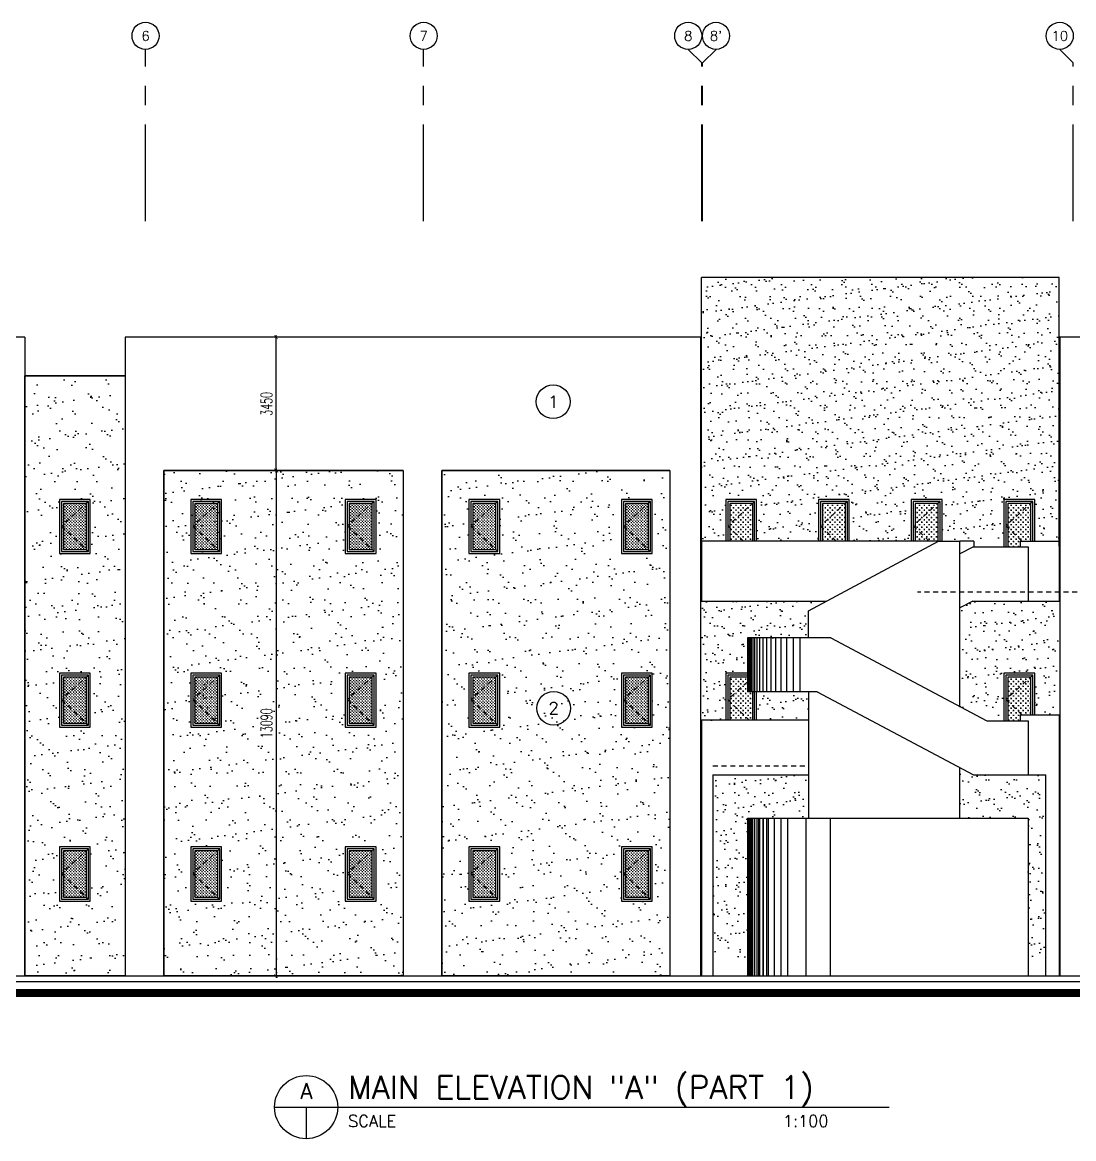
# Model space of a CAD drawing. Extents: x 417691 to 417965, y 43367 to 43436.
# Drawn here: x 417718.54 to 417745.76, y 43404.35 to 43433.26 of the extents above; entities that cross this region are included whole.
import ezdxf
from ezdxf.enums import TextEntityAlignment as Align

# ---------------------------------------------------------------- set-up
doc = ezdxf.new("R2010")
doc.units = 0
doc.header["$MEASUREMENT"] = 0
doc.header["$PDMODE"] = 3
doc.header["$PDSIZE"] = 0.1
doc.linetypes.add('CENTERX2', pattern=[4, 2.5, -0.5, 0.5, -0.5])
doc.linetypes.add('HIDDEN2', pattern=[0.1875, 0.125, -0.0625])
doc.layers.get('0').update_dxf_attribs({"linetype": 'CONTINUOUS'})
doc.layers.get('DEFPOINTS').update_dxf_attribs({"linetype": 'CONTINUOUS'})
for name, color, linetype in [('AX', 6, 'CONTINUOUS'), ('AX-CR', 2, 'CONTINUOUS'), ('AX-TXT', 2, 'CONTINUOUS'), ('AXES', 11, 'CENTERX2'), ('BORDER', 4, 'CONTINUOUS'), ('DIM-OUT', 4, 'CONTINUOUS'), ('EL', 2, 'CONTINUOUS'), ('EL-LEVS', 4, 'CONTINUOUS'), ('HAT', 11, 'CONTINUOUS'), ('Hatch', 4, 'CONTINUOUS'), ('WALL', 2, 'CONTINUOUS'), ('WIN', 4, 'CONTINUOUS')]:
    doc.layers.add(name, color=color, linetype=linetype)
doc.styles.add('ROMANS', font='ROMANS.shx', dxfattribs={"width": 0.6})
doc.dimstyles.new('STANDARD in', dxfattribs={"dimtxt": 0.3, "dimasz": 0.1, "dimexe": 0.07, "dimexo": 0.05, "dimgap": 0.1, "dimtad": 1, "dimdec": 0, "dimlfac": 1000, "dimzin": 0, "dimdsep": 46, "dimtxsty": 'ROMANS', "dimblk": 'ARCHTICK', "dimcen": 0.05, "dimdle": 0.05, "dimclrd": 4, "dimclre": 4, "dimclrt": 2, "dimadec": 0, "dimazin": 0, "dimtfac": 1, "dimtdec": 0, "dimtmove": 2, "dimatfit": 3, "dimldrblk": 'ARCHTICK', "dimfxl": 0, "dimtolj": 1, "dimtzin": 0, "dimarcsym": 0})
pattern_1 = [(37.5, (0, 0), (-0.01574833953, 0.48170594225), [0, -0.38, 0, -0.425, 0, -0.40625]), (7.5, (0, 0), (0.4424441763, 0.7055365163), [0, -0.205, 0, -0.3425, 0, -0.13125]), (327.5, (-0.3075, 0), (0.77853546544, 0.0014147634), [0, -0.125, 0, -0.45, 0, -0.5875]), (317.5, (-0.3075, 0), (0.7515316511, 0.2194188912), [0, -0.0625, 0, -0.295, 0, -0.3375])]
pattern_2 = [(37.5, (0, 0), (-0.02204767534, 0.67438831915), [0, -0.532, 0, -0.595, 0, -0.56875]), (7.5, (0, 0), (0.6194218468, 0.9877511228), [0, -0.287, 0, -0.4795, 0, -0.18375]), (327.5, (-0.4305, 0), (1.0899496516, 0.0019806687), [0, -0.175, 0, -0.63, 0, -0.8225]), (317.5, (-0.4305, 0), (1.0521443116, 0.3071864477), [0, -0.0875, 0, -0.413, 0, -0.4725])]

# ---------------------------------------------------------------- blocks, each defined once
blk = doc.blocks.new('_ARCHTICK')
at = {"color": 0, "linetype": 'ByBlock', "const_width": 0.15}
blk.add_lwpolyline([(-0.5, -0.5), (0.5, 0.5)], dxfattribs=at)
blk = doc.blocks.new('*D65')
at = {"layer": 'DEFPOINTS', "color": 0}
for p in [(417725.108, 43425.102), (417725.586, 43425.102), (417725.586, 43421.652)]:
    blk.add_point(p, dxfattribs=at)
at = {"layer": 'WIN', "color": 4, "lineweight": -2}
for p, q in [((417725.536, 43425.102), (417725.038, 43425.102)), ((417725.108, 43421.602), (417725.108, 43425.152)), ((417725.536, 43421.652), (417725.038, 43421.652))]:
    blk.add_line(p, q, dxfattribs=at)
at = {"layer": 'WIN', "color": 4, "lineweight": -2, "xscale": 0.1, "yscale": 0.1, "zscale": 0.1}
for p, rotation in [((417725.108, 43425.102), 90), ((417725.108, 43421.652), 270)]:
    blk.add_blockref('_ARCHTICK', p, dxfattribs=dict(at, rotation=rotation))
at = {"layer": 'WIN', "color": 2, "insert": (417724.858, 43423.377), "char_height": 0.3, "attachment_point": 5, "rotation": 90, "style": 'ROMANS'}
blk.add_mtext('\\A1;3450', dxfattribs=at)
blk = doc.blocks.new('AXU')
at = {"layer": 'AX-CR'}
blk.add_circle((0, 350), 350, dxfattribs=at)
at = {"layer": 'AX-TXT', "style": 'ROMANS'}
blk.add_attdef('AX', text='', height=250, dxfattribs=at).set_placement((0, 350), align=Align.MIDDLE)
blk = doc.blocks.new('*D70')
at = {"layer": 'DEFPOINTS', "color": 0}
for p in [(417725.108, 43421.652), (417725.108, 43408.562), (417725.108, 43408.562)]:
    blk.add_point(p, dxfattribs=at)
at = {"layer": 'DIM-OUT', "color": 4, "lineweight": -2}
for p, q in [((417725.108, 43421.702), (417725.108, 43408.512)), ((417725.158, 43421.652), (417725.178, 43421.652)), ((417725.058, 43408.562), (417725.038, 43408.562))]:
    blk.add_line(p, q, dxfattribs=at)
at = {"layer": 'DIM-OUT', "color": 4, "lineweight": -2, "xscale": 0.1, "yscale": 0.1, "zscale": 0.1}
for p, rotation in [((417725.108, 43421.652), 90), ((417725.108, 43408.562), 270)]:
    blk.add_blockref('_ARCHTICK', p, dxfattribs=dict(at, rotation=rotation))
at = {"layer": 'DIM-OUT', "color": 2, "insert": (417724.858, 43415.107), "char_height": 0.3, "attachment_point": 5, "rotation": 90, "style": 'ROMANS'}
blk.add_mtext('\\A1;13090', dxfattribs=at)

msp = doc.modelspace()

# ---------------------------------------------------------------- hatches: boundary and pattern name
at = {"layer": 'Hatch'}
h = msp.add_hatch(dxfattribs=at)
h.set_pattern_fill('AR-SAND', color=256, scale=0.25, style=0)
h.set_pattern_definition(pattern_1)
h.paths.add_polyline_path([(417736.1178, 43426.652), (417745.379, 43426.652), (417745.379, 43419.8248), (417744.7484, 43419.8248), (417744.7484, 43420.902), (417743.9484, 43420.902), (417743.9484, 43419.6715), (417743.1632, 43419.6715), (417743.1755, 43419.8258), (417742.3484, 43419.8258), (417742.3484, 43420.902), (417741.5484, 43420.902), (417741.5484, 43419.8258), (417739.9484, 43419.8258), (417739.9484, 43420.902), (417739.1484, 43420.902), (417739.1484, 43419.8258), (417737.5484, 43419.8258), (417737.5484, 43420.902), (417736.7484, 43420.902), (417736.7484, 43419.8258), (417736.1178, 43419.8258)])
h = msp.add_hatch(dxfattribs=at)
h.set_pattern_fill('AR-SAND', color=256, scale=0.35, style=0)
h.set_pattern_definition(pattern_2)
h.paths.add_polyline_path([(417718.5978, 43424.102), (417721.1978, 43424.102), (417721.1978, 43408.562), (417718.5978, 43408.562)])
h.paths.add_polyline_path([(417720.2978, 43420.902), (417719.4978, 43420.902), (417719.4978, 43419.502), (417720.2978, 43419.502)], flags=16)
h.paths.add_polyline_path([(417720.2978, 43416.402), (417719.4978, 43416.402), (417719.4978, 43415.002), (417720.2978, 43415.002)], flags=16)
h.paths.add_polyline_path([(417720.2978, 43411.902), (417719.4978, 43411.902), (417719.4978, 43410.502), (417720.2978, 43410.502)], flags=16)
h = msp.add_hatch(dxfattribs=at)
h.set_pattern_fill('AR-SAND', color=256, scale=0.35, style=0)
h.set_pattern_definition(pattern_2)
h.paths.add_polyline_path([(417722.1978, 43421.652), (417728.3978, 43421.652), (417728.3978, 43408.562), (417722.1978, 43408.562)])
h.paths.add_polyline_path([(417727.6978, 43416.402), (417726.8978, 43416.402), (417726.8978, 43415.002), (417727.6978, 43415.002)], flags=16)
h.paths.add_polyline_path([(417727.6978, 43420.902), (417726.8978, 43420.902), (417726.8978, 43419.502), (417727.6978, 43419.502)], flags=16)
h.paths.add_polyline_path([(417727.6978, 43411.902), (417726.8978, 43411.902), (417726.8978, 43410.502), (417727.6978, 43410.502)], flags=16)
h.paths.add_polyline_path([(417723.6978, 43411.902), (417722.8978, 43411.902), (417722.8978, 43410.502), (417723.6978, 43410.502)], flags=16)
h = msp.add_hatch(dxfattribs=at)
h.set_pattern_fill('AR-SAND', color=256, scale=0.35, style=0)
h.set_pattern_definition(pattern_2)
h.paths.add_polyline_path([(417729.3978, 43421.652), (417735.2978, 43421.652), (417735.2978, 43408.562), (417729.3978, 43408.562)])
h.paths.add_polyline_path([(417734.8478, 43420.902), (417734.0478, 43420.902), (417734.0478, 43419.502), (417734.8478, 43419.502)], flags=16)
h.paths.add_polyline_path([(417730.8978, 43420.902), (417730.0978, 43420.902), (417730.0978, 43419.502), (417730.8978, 43419.502)], flags=16)
h.paths.add_polyline_path([(417734.8478, 43416.402), (417734.0478, 43416.402), (417734.0478, 43415.002), (417734.8478, 43415.002)], flags=16)
h.paths.add_polyline_path([(417730.8978, 43416.402), (417730.0978, 43416.402), (417730.0978, 43415.002), (417730.8978, 43415.002)], flags=16)
h.paths.add_polyline_path([(417730.8978, 43411.902), (417730.0978, 43411.902), (417730.0978, 43410.502), (417730.8978, 43410.502)], flags=16)
h.paths.add_polyline_path([(417734.8478, 43411.902), (417734.0478, 43411.902), (417734.0478, 43410.502), (417734.8478, 43410.502)], flags=16)
h = msp.add_hatch(dxfattribs=at)
h.set_pattern_fill('CROSS', color=11, scale=0.15, style=0)
h.set_pattern_definition([(0, (-14.57875, 36.55228), (0.0375, 0.0375), [0.01875, -0.05625]), (90, (-14.569375, 36.542904), (-0.0375, 0.0375), [0.01875, -0.05625])])
h.paths.add_polyline_path([(417719.6, 43420.7999), (417720.1957, 43420.7999), (417720.1957, 43419.6042), (417719.6, 43419.6042)])
h = msp.add_hatch(dxfattribs=at)
h.set_pattern_fill('CROSS', color=11, scale=0.15, style=0)
h.set_pattern_definition([(0, (-11.17875, 36.55228), (0.0375, 0.0375), [0.01875, -0.05625]), (90, (-11.169375, 36.542904), (-0.0375, 0.0375), [0.01875, -0.05625])])
h.paths.add_polyline_path([(417723, 43420.7999), (417723.5957, 43420.7999), (417723.5957, 43419.6042), (417723, 43419.6042)])
h = msp.add_hatch(dxfattribs=at)
h.set_pattern_fill('CROSS', color=11, scale=0.15, style=0)
h.set_pattern_definition([(0, (-7.17875, 36.55228), (0.0375, 0.0375), [0.01875, -0.05625]), (90, (-7.169375, 36.542904), (-0.0375, 0.0375), [0.01875, -0.05625])])
h.paths.add_polyline_path([(417727, 43420.7999), (417727.5957, 43420.7999), (417727.5957, 43419.6042), (417727, 43419.6042)])
h = msp.add_hatch(dxfattribs=at)
h.set_pattern_fill('CROSS', color=11, scale=0.15, style=0)
h.set_pattern_definition([(0, (-3.97875, 36.55228), (0.0375, 0.0375), [0.01875, -0.05625]), (90, (-3.969375, 36.542904), (-0.0375, 0.0375), [0.01875, -0.05625])])
h.paths.add_polyline_path([(417730.2, 43420.7999), (417730.7957, 43420.7999), (417730.7957, 43419.6042), (417730.2, 43419.6042)])
h = msp.add_hatch(dxfattribs=at)
h.set_pattern_fill('CROSS', color=11, scale=0.15, style=0)
h.set_pattern_definition([(0, (-0.02875, 36.55228), (0.0375, 0.0375), [0.01875, -0.05625]), (90, (-0.019375, 36.542904), (-0.0375, 0.0375), [0.01875, -0.05625])])
h.paths.add_polyline_path([(417734.15, 43420.7999), (417734.7457, 43420.7999), (417734.7457, 43419.6042), (417734.15, 43419.6042)])
h = msp.add_hatch(dxfattribs=at)
h.set_pattern_fill('CROSS', color=11, scale=0.25, style=0)
h.paths.add_polyline_path([(417736.8506, 43420.7999), (417737.4462, 43420.7999), (417737.4462, 43419.8258), (417736.8506, 43419.8258)])
h = msp.add_hatch(dxfattribs=at)
h.set_pattern_fill('CROSS', color=11, scale=0.25, style=0)
h.paths.add_polyline_path([(417739.2506, 43420.7999), (417739.8462, 43420.7999), (417739.8462, 43419.8258), (417739.2506, 43419.8258)])
h = msp.add_hatch(dxfattribs=at)
h.set_pattern_fill('CROSS', color=11, scale=0.25, style=0)
h.paths.add_polyline_path([(417741.6506, 43420.7999), (417742.2411, 43420.7999), (417742.2462, 43419.8258), (417741.6506, 43419.8258)])
h = msp.add_hatch(dxfattribs=at)
h.set_pattern_fill('CROSS', color=11, scale=0.25, style=0)
h.paths.add_polyline_path([(417744.0506, 43420.7999), (417744.6462, 43420.7999), (417744.6462, 43419.8248), (417744.3755, 43419.8248), (417744.3755, 43419.6715), (417744.0506, 43419.6715)])
h = msp.add_hatch(dxfattribs=at)
h.set_pattern_fill('AR-SAND', color=2, scale=0.25, style=0)
h.set_pattern_definition(pattern_1)
h.paths.add_polyline_path([(417736.1178, 43415.1898), (417736.1178, 43418.2715), (417739.3631, 43418.2715), (417738.8926, 43418.0189), (417738.8926, 43417.316), (417737.3097, 43417.316), (417737.3097, 43416.402), (417736.7484, 43416.402), (417736.7484, 43415.1898)])
h = msp.add_hatch(dxfattribs=at)
h.set_pattern_fill('AR-SAND', color=2, scale=0.25, style=0)
h.set_pattern_definition(pattern_1)
h.paths.add_polyline_path([(417745.379, 43418.2715), (417745.379, 43415.3248), (417744.7484, 43415.3248), (417744.7484, 43416.402), (417743.9484, 43416.402), (417743.9484, 43415.1715), (417743.5108, 43415.1715), (417742.8126, 43415.5417), (417742.8126, 43418.0984), (417743.1493, 43418.2715)])
h = msp.add_hatch(dxfattribs=at)
h.set_pattern_fill('CROSS', color=11, scale=0.15, style=0)
h.set_pattern_definition([(0, (-14.57875, 32.05228), (0.0375, 0.0375), [0.01875, -0.05625]), (90, (-14.569375, 32.042904), (-0.0375, 0.0375), [0.01875, -0.05625])])
h.paths.add_polyline_path([(417719.6, 43416.2999), (417720.1957, 43416.2999), (417720.1957, 43415.1042), (417719.6, 43415.1042)])
h = msp.add_hatch(dxfattribs=at)
h.set_pattern_fill('CROSS', color=11, scale=0.15, style=0)
h.set_pattern_definition([(0, (-11.17875, 32.05228), (0.0375, 0.0375), [0.01875, -0.05625]), (90, (-11.169375, 32.042904), (-0.0375, 0.0375), [0.01875, -0.05625])])
h.paths.add_polyline_path([(417723, 43416.2999), (417723.5957, 43416.2999), (417723.5957, 43415.1042), (417723, 43415.1042)])
h = msp.add_hatch(dxfattribs=at)
h.set_pattern_fill('CROSS', color=11, scale=0.15, style=0)
h.set_pattern_definition([(0, (-7.17875, 32.05228), (0.0375, 0.0375), [0.01875, -0.05625]), (90, (-7.169375, 32.042904), (-0.0375, 0.0375), [0.01875, -0.05625])])
h.paths.add_polyline_path([(417727, 43416.2999), (417727.5957, 43416.2999), (417727.5957, 43415.1042), (417727, 43415.1042)])
h = msp.add_hatch(dxfattribs=at)
h.set_pattern_fill('CROSS', color=11, scale=0.15, style=0)
h.set_pattern_definition([(0, (-3.97875, 32.05228), (0.0375, 0.0375), [0.01875, -0.05625]), (90, (-3.969375, 32.042904), (-0.0375, 0.0375), [0.01875, -0.05625])])
h.paths.add_polyline_path([(417730.2, 43416.2999), (417730.7957, 43416.2999), (417730.7957, 43415.1042), (417730.2, 43415.1042)])
h = msp.add_hatch(dxfattribs=at)
h.set_pattern_fill('CROSS', color=11, scale=0.15, style=0)
h.set_pattern_definition([(0, (-0.02875, 32.05228), (0.0375, 0.0375), [0.01875, -0.05625]), (90, (-0.019375, 32.042904), (-0.0375, 0.0375), [0.01875, -0.05625])])
h.paths.add_polyline_path([(417734.15, 43416.2999), (417734.7457, 43416.2999), (417734.7457, 43415.1042), (417734.15, 43415.1042)])
h = msp.add_hatch(dxfattribs=at)
h.set_pattern_fill('CROSS', color=11, scale=0.25, style=0)
h.paths.add_polyline_path([(417736.8506, 43416.2999), (417737.3097, 43416.2999), (417737.3097, 43415.916), (417737.4462, 43415.916), (417737.4462, 43415.1898), (417736.8506, 43415.1898)])
h = msp.add_hatch(dxfattribs=at)
h.set_pattern_fill('CROSS', color=11, scale=0.25, style=0)
h.paths.add_polyline_path([(417744.0506, 43416.2999), (417744.6462, 43416.2999), (417744.6462, 43415.3248), (417744.3743, 43415.3248), (417744.3743, 43415.1715), (417744.0506, 43415.1715)])
h = msp.add_hatch(dxfattribs=at)
h.set_pattern_fill('AR-SAND', color=256, scale=0.25, style=0)
h.set_pattern_definition(pattern_1)
h.paths.add_polyline_path([(417737.5484, 43415.916), (417738.8926, 43415.916), (417738.8926, 43415.1898), (417737.5484, 43415.1898)])
h = msp.add_hatch(dxfattribs=at)
h.set_pattern_fill('AR-SAND', color=2, scale=0.25, style=0)
h.set_pattern_definition(pattern_1)
h.paths.add_polyline_path([(417742.8126, 43413.9465), (417743.1626, 43413.7715), (417745.0401, 43413.7715), (417745.0401, 43409.052), (417744.5755, 43409.052), (417744.5755, 43412.652), (417742.8126, 43412.652)])
h = msp.add_hatch(dxfattribs=at)
h.set_pattern_fill('AR-SAND', color=2, scale=0.25, style=0)
h.set_pattern_definition(pattern_1)
h.paths.add_polyline_path([(417738.8926, 43413.7715), (417736.4178, 43413.7715), (417736.4178, 43409.052), (417737.308, 43409.052), (417737.308, 43412.652), (417738.8926, 43412.652)])
h = msp.add_hatch(dxfattribs=at)
h.set_pattern_fill('CROSS', color=11, scale=0.15, style=0)
h.set_pattern_definition([(0, (-14.57875, 27.55228), (0.0375, 0.0375), [0.01875, -0.05625]), (90, (-14.569375, 27.542904), (-0.0375, 0.0375), [0.01875, -0.05625])])
h.paths.add_polyline_path([(417719.6, 43411.7999), (417720.1957, 43411.7999), (417720.1957, 43410.6042), (417719.6, 43410.6042)])
h = msp.add_hatch(dxfattribs=at)
h.set_pattern_fill('CROSS', color=11, scale=0.15, style=0)
h.set_pattern_definition([(0, (-11.17875, 27.55228), (0.0375, 0.0375), [0.01875, -0.05625]), (90, (-11.169375, 27.542904), (-0.0375, 0.0375), [0.01875, -0.05625])])
h.paths.add_polyline_path([(417723, 43411.7999), (417723.5957, 43411.7999), (417723.5957, 43410.6042), (417723, 43410.6042)])
h = msp.add_hatch(dxfattribs=at)
h.set_pattern_fill('CROSS', color=11, scale=0.15, style=0)
h.set_pattern_definition([(0, (-7.17875, 27.55228), (0.0375, 0.0375), [0.01875, -0.05625]), (90, (-7.169375, 27.542904), (-0.0375, 0.0375), [0.01875, -0.05625])])
h.paths.add_polyline_path([(417727, 43411.7999), (417727.5957, 43411.7999), (417727.5957, 43410.6042), (417727, 43410.6042)])
h = msp.add_hatch(dxfattribs=at)
h.set_pattern_fill('CROSS', color=11, scale=0.15, style=0)
h.set_pattern_definition([(0, (-3.97875, 27.55228), (0.0375, 0.0375), [0.01875, -0.05625]), (90, (-3.969375, 27.542904), (-0.0375, 0.0375), [0.01875, -0.05625])])
h.paths.add_polyline_path([(417730.2, 43411.7999), (417730.7957, 43411.7999), (417730.7957, 43410.6042), (417730.2, 43410.6042)])
h = msp.add_hatch(dxfattribs=at)
h.set_pattern_fill('CROSS', color=11, scale=0.15, style=0)
h.set_pattern_definition([(0, (-0.02875, 27.55228), (0.0375, 0.0375), [0.01875, -0.05625]), (90, (-0.019375, 27.542904), (-0.0375, 0.0375), [0.01875, -0.05625])])
h.paths.add_polyline_path([(417734.15, 43411.7999), (417734.7457, 43411.7999), (417734.7457, 43410.6042), (417734.15, 43410.6042)])

# ---------------------------------------------------------------- linework, layer by layer
for p, q in [((417736.1178, 43425.102), (417736.1178, 43426.652)), ((417745.379, 43419.6898), (417745.379, 43419.8248))]:
    msp.add_line(p, q)
at = {"color": 11, "linetype": 'HIDDEN2'}
msp.add_line((417736.4178, 43414.002), (417738.8926, 43414.002), dxfattribs=at)
at = {"layer": 'AXES'}
for p, q in [((417721.7267, 43428.1118), (417721.7267, 43432.5575)), ((417728.9267, 43428.1118), (417728.9267, 43432.5575)), ((417736.1267, 43432.2075), (417735.7767, 43432.5575)), ((417736.1467, 43432.2075), (417736.4967, 43432.5575)), ((417745.7467, 43432.2075), (417745.3967, 43432.5575)), ((417736.1267, 43428.1118), (417736.1267, 43432.2075)), ((417736.1467, 43428.1118), (417736.1467, 43432.2075)), ((417745.7467, 43428.1118), (417745.7467, 43432.2075))]:
    msp.add_line(p, q, dxfattribs=at)
at = {"layer": 'BORDER', "color": 6}
msp.add_line((417725.0669, 43405.1659), (417740.9806, 43405.1659), dxfattribs=at)
at = {"layer": 'BORDER', "color": 2}
msp.add_line((417725.8843, 43405.1659), (417725.8843, 43404.3484), dxfattribs=at)
msp.add_circle((417725.8843, 43405.1659), 0.8174, dxfattribs=at)
at = {"layer": 'EL', "color": 6}
for p, q in [((417718.5978, 43425.102), (417703.4478, 43425.102)), ((417718.5978, 43425.102), (417718.5978, 43408.562)), ((417736.0978, 43425.102), (417721.1978, 43425.102)), ((417721.1978, 43425.102), (417721.1978, 43408.562)), ((417736.0978, 43425.102), (417736.0978, 43408.562)), ((417736.0978, 43425.102), (417736.0978, 43408.562)), ((417745.399, 43425.102), (417745.399, 43408.562)), ((417753.4378, 43425.102), (417745.399, 43425.102)), ((417728.3978, 43421.652), (417722.1978, 43421.652)), ((417722.1978, 43421.652), (417722.1978, 43408.562)), ((417728.3978, 43421.652), (417728.3978, 43408.562)), ((417735.2978, 43421.652), (417729.3978, 43421.652)), ((417729.3978, 43421.652), (417729.3978, 43408.562)), ((417735.2978, 43421.652), (417735.2978, 43408.562)), ((417737.3097, 43417.316), (417737.3097, 43415.916)), ((417739.4663, 43417.316), (417737.3097, 43417.316)), ((417739.4663, 43417.316), (417743.5108, 43415.1715)), ((417739.1181, 43415.916), (417737.3097, 43415.916)), ((417739.1181, 43415.916), (417743.1626, 43413.7715)), ((417743.5108, 43415.1715), (417744.5755, 43415.1715)), ((417744.5755, 43415.1715), (417744.5755, 43413.7715)), ((417743.1626, 43413.7715), (417744.5755, 43413.7715)), ((417737.308, 43412.652), (417744.5755, 43412.652)), ((417737.308, 43412.652), (417737.308, 43408.562)), ((417744.5755, 43412.652), (417744.5755, 43408.562))]:
    msp.add_line(p, q, dxfattribs=at)
at = {"layer": 'EL'}
for p, q in [((417738.8926, 43417.316), (417738.8926, 43417.5909)), ((417744.3743, 43415.3248), (417745.379, 43415.3248)), ((417744.3743, 43415.3248), (417744.3743, 43415.1715)), ((417745.379, 43415.3248), (417745.379, 43408.562)), ((417744.5755, 43413.7715), (417745.0401, 43413.7715)), ((417745.0401, 43408.562), (417745.0401, 43413.7715))]:
    msp.add_line(p, q, dxfattribs=at)
at = {"layer": 'EL-LEVS', "color": 11, "linetype": 'HIDDEN2'}
msp.add_line((417766.3208, 43418.502), (417741.7149, 43418.502), dxfattribs=at)
at = {"layer": 'HAT', "color": 11}
for p, q in [((417745.379, 43426.652), (417736.1178, 43426.652)), ((417736.1178, 43419.8258), (417736.1178, 43426.652)), ((417745.379, 43419.8248), (417745.379, 43426.652)), ((417737.3149, 43412.652), (417737.3149, 43408.562)), ((417737.3232, 43412.652), (417737.3232, 43408.562)), ((417737.3335, 43412.652), (417737.3335, 43408.562)), ((417737.3517, 43412.652), (417737.3517, 43408.562)), ((417737.376, 43412.652), (417737.376, 43408.562)), ((417737.4049, 43412.652), (417737.4049, 43408.562)), ((417737.4452, 43412.652), (417737.4452, 43408.562)), ((417737.4935, 43412.652), (417737.4935, 43408.562)), ((417737.5525, 43412.652), (417737.5525, 43408.562)), ((417737.5947, 43412.652), (417737.5947, 43408.562)), ((417737.6222, 43412.652), (417737.6222, 43408.562)), ((417737.7081, 43412.652), (417737.7081, 43408.562)), ((417737.7154, 43412.652), (417737.7154, 43408.562)), ((417737.8047, 43412.652), (417737.8047, 43408.562)), ((417737.8496, 43412.652), (417737.8496, 43408.562)), ((417738.0025, 43412.652), (417738.0025, 43408.562)), ((417738.1715, 43412.652), (417738.1715, 43408.562)), ((417738.3486, 43412.652), (417738.3486, 43408.562)), ((417738.8206, 43412.652), (417738.8206, 43408.562)), ((417739.4499, 43412.652), (417739.4499, 43408.562))]:
    msp.add_line(p, q, dxfattribs=at)
at = {"layer": 'HAT', "color": 254}
for p, q in [((417737.3166, 43417.316), (417737.3166, 43415.916)), ((417737.3249, 43417.316), (417737.3249, 43415.916)), ((417737.3353, 43417.316), (417737.3353, 43415.916)), ((417737.3535, 43417.316), (417737.3535, 43415.916)), ((417737.3778, 43417.316), (417737.3778, 43415.916)), ((417737.4067, 43417.316), (417737.4067, 43415.916)), ((417737.4469, 43417.316), (417737.4469, 43415.916)), ((417737.4952, 43417.316), (417737.4952, 43415.916)), ((417737.5542, 43417.316), (417737.5542, 43415.916)), ((417737.624, 43417.316), (417737.624, 43415.916)), ((417737.7099, 43417.316), (417737.7099, 43415.916)), ((417737.8064, 43417.316), (417737.8064, 43415.916)), ((417737.9164, 43417.316), (417737.9164, 43415.916)), ((417738.0372, 43417.316), (417738.0372, 43415.916)), ((417738.1713, 43417.316), (417738.1713, 43415.916)), ((417738.3243, 43417.316), (417738.3243, 43415.916)), ((417738.4933, 43417.316), (417738.4933, 43415.916)), ((417738.6704, 43417.316), (417738.6704, 43415.916))]:
    msp.add_line(p, q, dxfattribs=at)
at = {"layer": 'Hatch'}
for points in [[(417718.5978, 43424.102), (417721.1978, 43424.102), (417721.1978, 43408.562), (417718.5978, 43408.562)], [(417722.1978, 43421.652), (417728.3978, 43421.652), (417728.3978, 43408.562), (417722.1978, 43408.562)], [(417729.3978, 43421.652), (417735.2978, 43421.652), (417735.2978, 43408.562), (417729.3978, 43408.562)]]:
    msp.add_lwpolyline(points, close=True, dxfattribs=at)
at = {"layer": 'WALL'}
for p, q in [((417721.1978, 43424.102), (417718.5978, 43424.102)), ((417738.8926, 43418.0189), (417742.2577, 43419.8258)), ((417742.2577, 43419.8258), (417742.8126, 43419.8258)), ((417742.8126, 43415.5417), (417742.8126, 43419.8258)), ((417743.1632, 43419.6715), (417742.8126, 43419.4913)), ((417743.1632, 43419.6715), (417744.5755, 43419.6715)), ((417744.5755, 43419.6715), (417744.5755, 43418.2715)), ((417743.1493, 43418.2715), (417742.8126, 43418.0984)), ((417743.1493, 43418.2715), (417744.5755, 43418.2715)), ((417738.8926, 43417.3478), (417738.8926, 43418.0189)), ((417738.8926, 43415.916), (417738.8926, 43412.652)), ((417742.8126, 43412.652), (417742.8126, 43413.9465))]:
    msp.add_line(p, q, dxfattribs=at)
at = {"layer": 'WALL', "color": 4}
msp.add_line((417765.2935, 43408.412), (417692.2802, 43408.412), dxfattribs=at)
at = {"layer": 'WALL', "const_width": 0.2044}
msp.add_lwpolyline([(417765.2935, 43408.1222), (417692.2802, 43408.1222)], dxfattribs=at)
at = {"layer": 'WIN', "linetype": 'HIDDEN2'}
for p, q in [((417720.2468, 43420.851), (417719.5489, 43420.2173)), ((417723.6468, 43420.851), (417722.9489, 43420.2173)), ((417727.6468, 43420.851), (417726.9489, 43420.2173)), ((417730.8468, 43420.851), (417730.1489, 43420.2173)), ((417734.7968, 43420.851), (417734.0989, 43420.2173)), ((417719.5489, 43420.2173), (417720.2468, 43419.5531)), ((417722.9489, 43420.2173), (417723.6468, 43419.5531)), ((417726.9489, 43420.2173), (417727.6468, 43419.5531)), ((417730.1489, 43420.2173), (417730.8468, 43419.5531)), ((417734.0989, 43420.2173), (417734.7968, 43419.5531)), ((417720.2468, 43416.351), (417719.5489, 43415.7173)), ((417723.6468, 43416.351), (417722.9489, 43415.7173)), ((417727.6468, 43416.351), (417726.9489, 43415.7173)), ((417730.8468, 43416.351), (417730.1489, 43415.7173)), ((417734.7968, 43416.351), (417734.0989, 43415.7173)), ((417719.5489, 43415.7173), (417720.2468, 43415.0531)), ((417722.9489, 43415.7173), (417723.6468, 43415.0531)), ((417726.9489, 43415.7173), (417727.6468, 43415.0531)), ((417730.1489, 43415.7173), (417730.8468, 43415.0531)), ((417734.0989, 43415.7173), (417734.7968, 43415.0531)), ((417720.2468, 43411.851), (417719.5489, 43411.2173)), ((417723.6468, 43411.851), (417722.9489, 43411.2173)), ((417727.6468, 43411.851), (417726.9489, 43411.2173)), ((417730.8468, 43411.851), (417730.1489, 43411.2173)), ((417734.7968, 43411.851), (417734.0989, 43411.2173)), ((417719.5489, 43411.2173), (417720.2468, 43410.5531)), ((417722.9489, 43411.2173), (417723.6468, 43410.5531)), ((417726.9489, 43411.2173), (417727.6468, 43410.5531)), ((417730.1489, 43411.2173), (417730.8468, 43410.5531)), ((417734.0989, 43411.2173), (417734.7968, 43410.5531))]:
    msp.add_line(p, q, dxfattribs=at)
at = {"layer": 'WIN', "color": 11, "linetype": 'HIDDEN2'}
for p, q in [((417737.4973, 43420.851), (417736.7995, 43420.2173)), ((417739.8973, 43420.851), (417739.1995, 43420.2173)), ((417742.2973, 43420.851), (417741.5995, 43420.2173)), ((417744.6973, 43420.851), (417743.9995, 43420.2173)), ((417736.7995, 43420.2173), (417737.2109, 43419.8258)), ((417739.1995, 43420.2173), (417739.6109, 43419.8258)), ((417741.5995, 43420.2173), (417742.0109, 43419.8258)), ((417743.9995, 43420.2173), (417744.4119, 43419.8248)), ((417737.3097, 43416.1806), (417736.7995, 43415.7173)), ((417744.6973, 43416.351), (417743.9995, 43415.7173)), ((417736.7995, 43415.7173), (417737.3538, 43415.1898)), ((417743.9995, 43415.7173), (417744.4119, 43415.3248))]:
    msp.add_line(p, q, dxfattribs=at)
at = {"layer": 'WIN'}
for p, q in [((417742.2577, 43419.8258), (417736.1178, 43419.8258)), ((417736.1178, 43419.8258), (417736.1178, 43418.2715)), ((417743.1755, 43419.8258), (417742.8126, 43419.8258)), ((417743.1755, 43419.8258), (417743.1755, 43419.6725)), ((417744.3755, 43419.8248), (417745.379, 43419.8248)), ((417744.3755, 43419.8248), (417744.3755, 43419.6715)), ((417745.379, 43419.6898), (417745.379, 43418.2715)), ((417736.1178, 43418.2715), (417739.3631, 43418.2715)), ((417744.5755, 43418.2715), (417745.379, 43418.2715)), ((417738.8926, 43415.1898), (417736.1178, 43415.1898)), ((417736.1178, 43415.1898), (417736.1178, 43408.562)), ((417736.4178, 43413.7715), (417736.4178, 43408.562)), ((417736.4178, 43413.7715), (417738.8926, 43413.7715)), ((417692.2802, 43408.562), (417765.2935, 43408.562))]:
    msp.add_line(p, q, dxfattribs=at)
at = {"layer": 'WIN', "color": 4}
for points in [[(417720.2978, 43420.902), (417719.4978, 43420.902), (417719.4978, 43419.502), (417720.2978, 43419.502)], [(417723.6978, 43420.902), (417722.8978, 43420.902), (417722.8978, 43419.502), (417723.6978, 43419.502)], [(417727.6978, 43420.902), (417726.8978, 43420.902), (417726.8978, 43419.502), (417727.6978, 43419.502)], [(417730.8978, 43420.902), (417730.0978, 43420.902), (417730.0978, 43419.502), (417730.8978, 43419.502)], [(417734.8478, 43420.902), (417734.0478, 43420.902), (417734.0478, 43419.502), (417734.8478, 43419.502)], [(417720.2978, 43416.402), (417719.4978, 43416.402), (417719.4978, 43415.002), (417720.2978, 43415.002)], [(417723.6978, 43416.402), (417722.8978, 43416.402), (417722.8978, 43415.002), (417723.6978, 43415.002)], [(417727.6978, 43416.402), (417726.8978, 43416.402), (417726.8978, 43415.002), (417727.6978, 43415.002)], [(417730.8978, 43416.402), (417730.0978, 43416.402), (417730.0978, 43415.002), (417730.8978, 43415.002)], [(417734.8478, 43416.402), (417734.0478, 43416.402), (417734.0478, 43415.002), (417734.8478, 43415.002)], [(417720.2978, 43411.902), (417719.4978, 43411.902), (417719.4978, 43410.502), (417720.2978, 43410.502)], [(417723.6978, 43411.902), (417722.8978, 43411.902), (417722.8978, 43410.502), (417723.6978, 43410.502)], [(417727.6978, 43411.902), (417726.8978, 43411.902), (417726.8978, 43410.502), (417727.6978, 43410.502)], [(417730.8978, 43411.902), (417730.0978, 43411.902), (417730.0978, 43410.502), (417730.8978, 43410.502)], [(417734.8478, 43411.902), (417734.0478, 43411.902), (417734.0478, 43410.502), (417734.8478, 43410.502)]]:
    msp.add_lwpolyline(points, close=True, dxfattribs=at)
at = {"layer": 'WIN'}
for points in [[(417720.2468, 43420.851), (417719.5489, 43420.851), (417719.5489, 43419.5531), (417720.2468, 43419.5531)], [(417720.1957, 43420.7999), (417719.6, 43420.7999), (417719.6, 43419.6042), (417720.1957, 43419.6042)], [(417723.6468, 43420.851), (417722.9489, 43420.851), (417722.9489, 43419.5531), (417723.6468, 43419.5531)], [(417723.5957, 43420.7999), (417723, 43420.7999), (417723, 43419.6042), (417723.5957, 43419.6042)], [(417727.6468, 43420.851), (417726.9489, 43420.851), (417726.9489, 43419.5531), (417727.6468, 43419.5531)], [(417727.5957, 43420.7999), (417727, 43420.7999), (417727, 43419.6042), (417727.5957, 43419.6042)], [(417730.8468, 43420.851), (417730.1489, 43420.851), (417730.1489, 43419.5531), (417730.8468, 43419.5531)], [(417730.7957, 43420.7999), (417730.2, 43420.7999), (417730.2, 43419.6042), (417730.7957, 43419.6042)], [(417734.7968, 43420.851), (417734.0989, 43420.851), (417734.0989, 43419.5531), (417734.7968, 43419.5531)], [(417734.7457, 43420.7999), (417734.15, 43420.7999), (417734.15, 43419.6042), (417734.7457, 43419.6042)], [(417720.2468, 43416.351), (417719.5489, 43416.351), (417719.5489, 43415.0531), (417720.2468, 43415.0531)], [(417720.1957, 43416.2999), (417719.6, 43416.2999), (417719.6, 43415.1042), (417720.1957, 43415.1042)], [(417723.6468, 43416.351), (417722.9489, 43416.351), (417722.9489, 43415.0531), (417723.6468, 43415.0531)], [(417723.5957, 43416.2999), (417723, 43416.2999), (417723, 43415.1042), (417723.5957, 43415.1042)], [(417727.6468, 43416.351), (417726.9489, 43416.351), (417726.9489, 43415.0531), (417727.6468, 43415.0531)], [(417727.5957, 43416.2999), (417727, 43416.2999), (417727, 43415.1042), (417727.5957, 43415.1042)], [(417730.8468, 43416.351), (417730.1489, 43416.351), (417730.1489, 43415.0531), (417730.8468, 43415.0531)], [(417730.7957, 43416.2999), (417730.2, 43416.2999), (417730.2, 43415.1042), (417730.7957, 43415.1042)], [(417734.7968, 43416.351), (417734.0989, 43416.351), (417734.0989, 43415.0531), (417734.7968, 43415.0531)], [(417734.7457, 43416.2999), (417734.15, 43416.2999), (417734.15, 43415.1042), (417734.7457, 43415.1042)], [(417720.2468, 43411.851), (417719.5489, 43411.851), (417719.5489, 43410.5531), (417720.2468, 43410.5531)], [(417720.1957, 43411.7999), (417719.6, 43411.7999), (417719.6, 43410.6042), (417720.1957, 43410.6042)], [(417723.6468, 43411.851), (417722.9489, 43411.851), (417722.9489, 43410.5531), (417723.6468, 43410.5531)], [(417723.5957, 43411.7999), (417723, 43411.7999), (417723, 43410.6042), (417723.5957, 43410.6042)], [(417727.6468, 43411.851), (417726.9489, 43411.851), (417726.9489, 43410.5531), (417727.6468, 43410.5531)], [(417727.5957, 43411.7999), (417727, 43411.7999), (417727, 43410.6042), (417727.5957, 43410.6042)], [(417730.8468, 43411.851), (417730.1489, 43411.851), (417730.1489, 43410.5531), (417730.8468, 43410.5531)], [(417730.7957, 43411.7999), (417730.2, 43411.7999), (417730.2, 43410.6042), (417730.7957, 43410.6042)], [(417734.7968, 43411.851), (417734.0989, 43411.851), (417734.0989, 43410.5531), (417734.7968, 43410.5531)], [(417734.7457, 43411.7999), (417734.15, 43411.7999), (417734.15, 43410.6042), (417734.7457, 43410.6042)]]:
    msp.add_lwpolyline(points, close=True, dxfattribs=at)
at = {"layer": 'WIN', "color": 11}
for points in [[(417737.5484, 43419.8258), (417737.5484, 43420.902), (417736.7484, 43420.902), (417736.7484, 43419.8258)], [(417737.4973, 43419.8258), (417737.4973, 43420.851), (417736.7995, 43420.851), (417736.7995, 43419.8258)], [(417737.4462, 43419.8258), (417737.4462, 43420.7999), (417736.8506, 43420.7999), (417736.8506, 43419.8258)], [(417739.9484, 43419.8258), (417739.9484, 43420.902), (417739.1484, 43420.902), (417739.1484, 43419.8258)], [(417739.8973, 43419.8258), (417739.8973, 43420.851), (417739.1995, 43420.851), (417739.1995, 43419.8258)], [(417739.8462, 43419.8258), (417739.8462, 43420.7999), (417739.2506, 43420.7999), (417739.2506, 43419.8258)], [(417742.3484, 43419.8258), (417742.3484, 43420.902), (417741.5484, 43420.902), (417741.5484, 43419.8258)], [(417742.2973, 43419.8258), (417742.2973, 43420.851), (417741.5995, 43420.851), (417741.5995, 43419.8258)], [(417742.2462, 43419.8258), (417742.2462, 43420.7999), (417741.6506, 43420.7999), (417741.6506, 43419.8258)], [(417744.7484, 43419.8248), (417744.7484, 43420.902), (417743.9484, 43420.902), (417743.9484, 43419.6715)], [(417744.6973, 43419.8248), (417744.6973, 43420.851), (417743.9995, 43420.851), (417743.9995, 43419.6715)], [(417744.6462, 43419.8248), (417744.6462, 43420.7999), (417744.0506, 43420.7999), (417744.0506, 43419.6715)], [(417737.3097, 43416.402), (417736.7484, 43416.402), (417736.7484, 43415.1898)], [(417737.3097, 43416.351), (417736.7995, 43416.351), (417736.7995, 43415.1898)], [(417737.3097, 43416.2999), (417736.8506, 43416.2999), (417736.8506, 43415.1898)], [(417744.7484, 43415.3248), (417744.7484, 43416.402), (417743.9484, 43416.402), (417743.9484, 43415.1715)], [(417744.6973, 43415.3248), (417744.6973, 43416.351), (417743.9995, 43416.351), (417743.9995, 43415.1715)], [(417744.6462, 43415.3248), (417744.6462, 43416.2999), (417744.0506, 43416.2999), (417744.0506, 43415.1715)], [(417737.4462, 43415.1898), (417737.4462, 43415.916)], [(417737.4973, 43415.1898), (417737.4973, 43415.916)], [(417737.5484, 43415.1898), (417737.5484, 43415.916)]]:
    msp.add_lwpolyline(points, dxfattribs=at)

# ---------------------------------------------------------------- block references
at = {"layer": 'AX'}
for p, xscale, yscale, zscale, values in [((417721.7267, 43432.5575), 0.001000000047497451, 0.0009999999892897904, 0.001, {'AX': '6'}), ((417728.9267, 43432.5575), 0.001000000047497451, 0.0009999999892897904, 0.001, {'AX': '7'}), ((417735.7767, 43432.5575), 0.001000000047497451, 0.0009999999892897904, 0.001, {'AX': '8'}), ((417736.4967, 43432.5575), 0.001000000047497451, 0.0009999999892897904, 0.001, {'AX': "8'"}), ((417745.3967, 43432.5575), 0.001000000047497451, 0.0009999999892897904, 0.001, {'AX': '10'}), ((417732.2805, 43422.9948), 0.001250000059371814, 0.001249999986612238, 0.00125, {'AX': '1'}), ((417732.295, 43415.0573), 0.001250000059371814, 0.001249999986612238, 0.00125, {'AX': '2'})]:
    msp.add_blockref('AXU', p, dxfattribs=dict(at, xscale=xscale, yscale=yscale, zscale=zscale)).add_auto_attribs(values)

# ---------------------------------------------------------------- texts
at = {"layer": 'BORDER', "color": 6, "style": 'ROMANS'}
for s, height, p in [('MAIN ELEVATION "A" (PART 1)', 0.6, (417726.9705, 43405.3766)), ('A', 0.4087, (417725.7379, 43405.3766))]:
    msp.add_text(s, height=height, dxfattribs=at).set_placement(p)
at = {"layer": 'BORDER', "color": 2, "style": 'ROMANS'}
for s, p in [('SCALE', (417726.9705, 43404.6528)), ('1:100', (417738.2271, 43404.6528))]:
    msp.add_text(s, height=0.30654, dxfattribs=at).set_placement(p)

# ---------------------------------------------------------------- dimensions: what is measured, and where the dimension line sits
at = {"layer": 'DIM-OUT'}
dim = msp.add_linear_dim(base=(417725.1077, 43408.562), p1=(417725.1077, 43421.652), p2=(417725.1077, 43408.562), angle=90, dimstyle='STANDARD in', dxfattribs=at)
dim.commit()
dim.dimension.update_dxf_attribs({"geometry": '*D70', "text_midpoint": (417724.8577, 43415.107)})
at = {"layer": 'WIN'}
dim = msp.add_linear_dim(base=(417725.1077, 43425.102), p1=(417725.5863, 43421.652), p2=(417725.5863, 43425.102), angle=90, dimstyle='STANDARD in', dxfattribs=at)
dim.commit()
dim.dimension.update_dxf_attribs({"geometry": '*D65', "text_midpoint": (417724.8577, 43423.377)})

doc.saveas('drawing.dxf')
